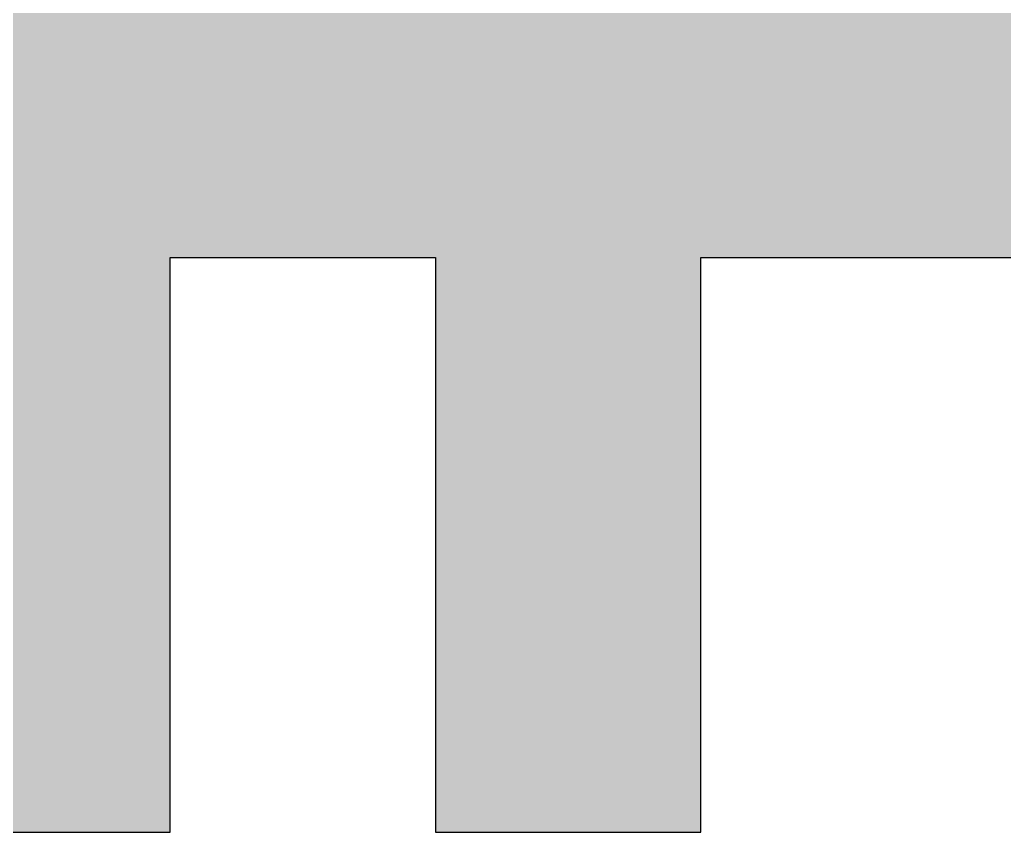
# Model space of a CAD drawing. Extents: x 23 to 353, y 83 to 218.
# Drawn here: x 49.2 to 93.72, y 114 to 150.75 of the extents above; entities that cross this region are included whole.
import ezdxf

# ---------------------------------------------------------------- set-up
doc = ezdxf.new("R2010")
doc.units = 0
doc.layers.add('1_claude', color=30, linetype='CONTINUOUS')
doc.layers.add('2_claude_nuri', color=30, linetype='CONTINUOUS')

msp = doc.modelspace()

# ---------------------------------------------------------------- linework, layer by layer
at = {"layer": '1_claude'}
for p, q in [((56, 114), (56, 140)), ((56, 140), (68, 140)), ((68, 140), (68, 114)), ((80, 114), (80, 140)), ((80, 140), (116, 140)), ((44, 114), (56, 114)), ((68, 114), (80, 114))]:
    msp.add_line(p, q, dxfattribs=at)
at = {"layer": '2_claude_nuri'}
for points in [[(44, 140), (152, 140), (44, 166), (152, 166)], [(44, 114), (56, 114), (44, 140), (56, 140)], [(68, 114), (80, 114), (68, 140), (80, 140)]]:
    msp.add_solid(points, dxfattribs=at)

doc.saveas('drawing.dxf')
